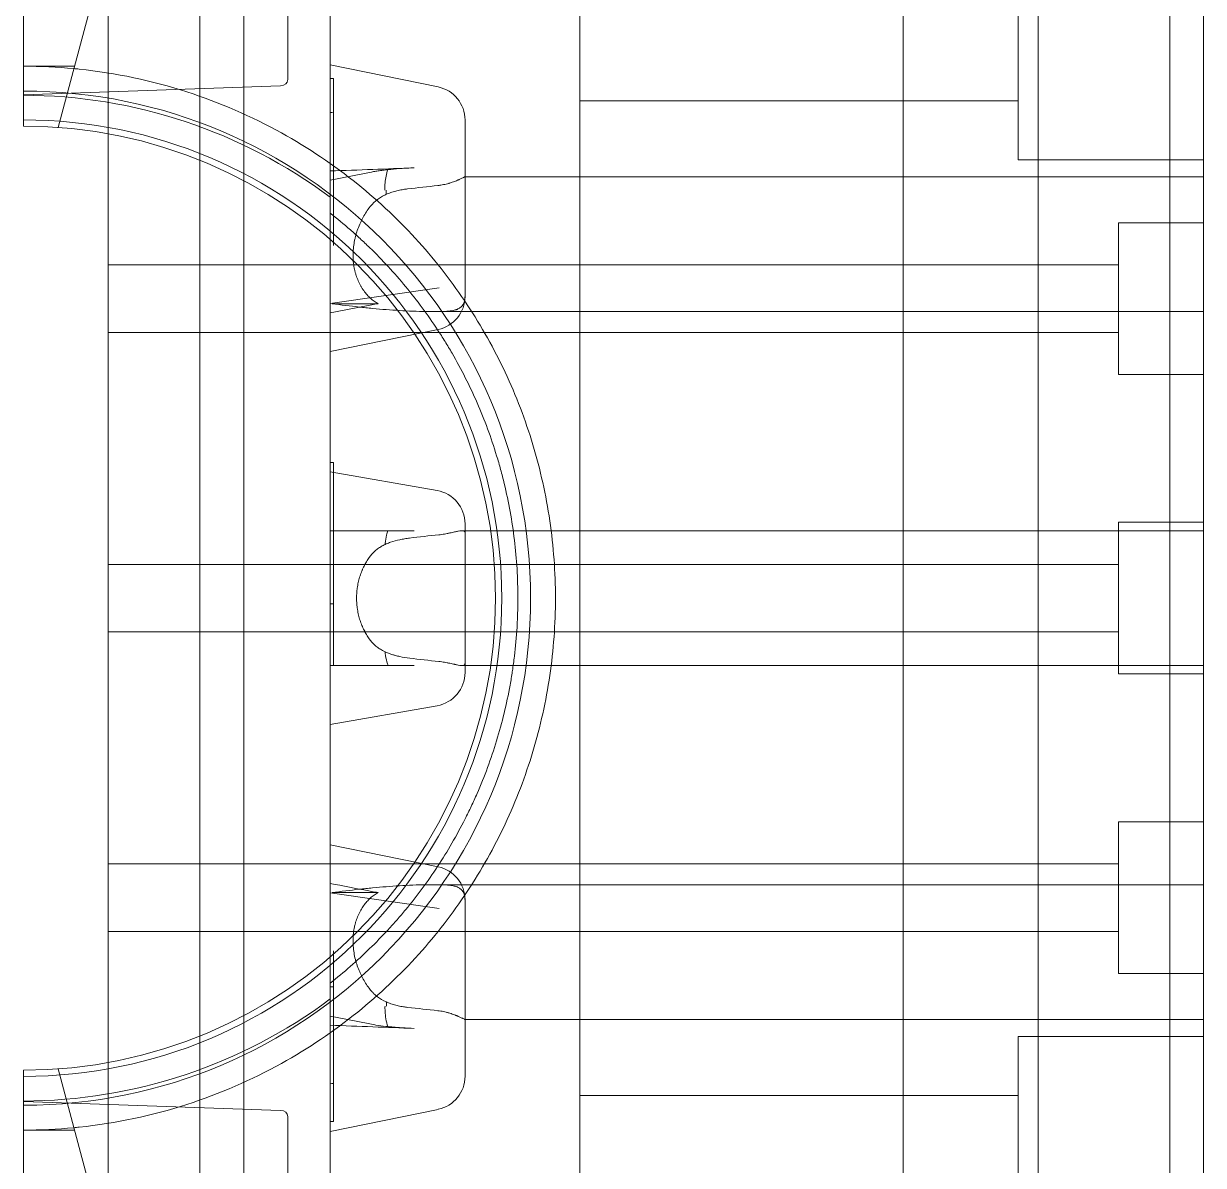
# Model space of a CAD drawing. Header units: millimetres. Extents: x 5204 to 8741, y -837 to 6136.
# Drawn here: x 6608.2 to 6678.2, y 1974.4 to 2042.1 of the extents above; entities that cross this region are included whole.
import ezdxf
from ezdxf.lldxf.tags import DXFTag

# ---------------------------------------------------------------- set-up
doc = ezdxf.new("R2010")
doc.units = ezdxf.units.MM
doc.layers.add('20', color=7, linetype='Continuous', true_color=0xffffff)
tags = doc.linetypes.add('DASHED', pattern=[25.72, 12.86, -12.86]).pattern_tags.tags
tags[6:7] = [DXFTag(74, 4), DXFTag(75, 0), DXFTag(340, '0'), DXFTag(46, 0.0), DXFTag(50, 0.0), DXFTag(44, 0.0), DXFTag(45, 0.0)]
tags[4:5] = [DXFTag(74, 4), DXFTag(75, 0), DXFTag(340, '0'), DXFTag(46, 0.0), DXFTag(50, 0.0), DXFTag(44, 0.0), DXFTag(45, 0.0)]

msp = doc.modelspace()

# ---------------------------------------------------------------- linework, layer by layer
at = {"layer": '20', "color": 0, "linetype": 'DASHED', "lineweight": 13}
for p, q in [((6623.922, 2038.785), (6623.922, 2133.028)), ((6618.696, 2034.003), (6618.696, 2075.987)), ((6621.309, 1943.294), (6621.309, 2072.762)), ((6641.244, 1943.294), (6641.244, 2072.762)), ((6613.269, 2064.45), (6613.269, 2035.572)), ((6660.434, 2063.028), (6660.434, 1951.028)), ((6668.434, 1951.028), (6668.434, 2063.028)), ((6667.244, 2052.028), (6667.244, 2034.028)), ((6626.434, 2031.806), (6626.434, 2044.448)), ((6612.369, 2043.697), (6610.294, 2035.953)), ((6611.267, 2039.584), (6608.244, 2039.584)), ((6632.834, 2038.353), (6626.434, 2039.661)), ((6623.485, 2038.418), (6608.244, 2037.881)), ((6626.634, 2038.859), (6626.434, 2038.859)), ((6626.634, 2036.825), (6626.634, 2038.859)), ((6641.244, 2037.528), (6667.244, 2037.528)), ((6626.634, 2036.825), (6626.634, 2036.363)), ((6626.634, 2036.363), (6626.634, 2029.419)), ((6634.434, 2036.394), (6634.434, 2036.363)), ((6634.434, 2034.647), (6634.434, 2036.363)), ((6634.434, 2034.767), (6634.434, 2029.958)), ((6634.434, 2033.028), (6634.434, 2034.647)), ((6667.244, 2034.028), (6678.244, 2034.028)), ((6678.244, 2033.028), (6634.434, 2033.028)), ((6634.434, 2025.942), (6634.434, 2033.028)), ((6629.763, 2032.227), (6629.763, 2031.981)), ((6678.244, 2030.296), (6673.214, 2030.296)), ((6673.214, 2021.296), (6673.214, 2030.296)), ((6626.634, 2029.419), (6626.634, 2028.947)), ((6626.434, 2027.79), (6626.434, 2028.089)), ((6673.214, 2027.796), (6613.269, 2027.796)), ((6634.434, 2027.667), (6634.434, 2025.958)), ((6632.892, 2026.435), (6626.434, 2025.511)), ((6634.434, 2025.942), (6634.434, 2025.928)), ((6626.547, 2025.493), (6629.289, 2025.493)), ((6632.549, 2025.028), (6678.244, 2025.028)), ((6613.269, 2023.796), (6673.214, 2023.796)), ((6626.434, 2022.661), (6632.834, 2023.968)), ((6673.214, 2021.296), (6678.244, 2021.296)), ((6626.434, 2016.066), (6626.634, 2016.066)), ((6626.634, 2012.028), (6626.634, 2016.066)), ((6632.783, 2014.409), (6626.434, 2015.528)), ((6632.782, 2014.409), (6626.434, 2015.528)), ((6678.244, 2012.528), (6673.214, 2012.528)), ((6673.214, 2003.528), (6673.214, 2012.528)), ((6626.634, 2012.028), (6626.634, 2011.554)), ((6629.043, 2012.028), (6631.411, 2012.028)), ((6678.244, 2012.028), (6634.234, 2012.028)), ((6634.434, 2011.909), (6634.434, 2012.439)), ((6634.434, 2004.147), (6634.434, 2011.909)), ((6626.634, 2011.554), (6626.634, 2004.503)), ((6634.434, 2010.47), (6634.434, 2005.586)), ((6673.214, 2010.028), (6613.269, 2010.028)), ((6626.634, 2007.7), (6626.434, 2007.7)), ((6613.269, 2006.028), (6673.214, 2006.028)), ((6626.634, 2004.503), (6626.634, 2004.028)), ((6634.434, 2003.617), (6634.434, 2004.147)), ((6631.414, 2004.028), (6629.049, 2004.028)), ((6634.255, 2004.028), (6678.244, 2004.028)), ((6673.214, 2003.528), (6678.244, 2003.528)), ((6626.434, 2000.528), (6632.783, 2001.647)), ((6626.434, 2000.528), (6632.782, 2001.647)), ((6678.244, 1994.76), (6673.214, 1994.76)), ((6673.214, 1985.76), (6673.214, 1994.76)), ((6632.834, 1992.088), (6626.434, 1993.395)), ((6673.214, 1992.26), (6613.269, 1992.26)), ((6632.89, 1991.028), (6632.549, 1991.028)), ((6678.244, 1991.028), (6632.89, 1991.028)), ((6626.434, 1990.545), (6632.892, 1989.621)), ((6629.282, 1990.563), (6626.547, 1990.563)), ((6634.434, 1990.128), (6634.434, 1990.114)), ((6634.434, 1983.028), (6634.434, 1990.114)), ((6634.434, 1990.098), (6634.434, 1988.389)), ((6613.269, 1988.26), (6673.214, 1988.26)), ((6626.634, 1987.109), (6626.634, 1986.637)), ((6626.634, 1986.637), (6626.634, 1979.693)), ((6634.434, 1986.098), (6634.434, 1981.289)), ((6673.214, 1985.76), (6678.244, 1985.76)), ((6626.634, 1984.974), (6626.434, 1984.974)), ((6626.434, 1971.608), (6626.434, 1984.25)), ((6629.767, 1984.075), (6629.767, 1983.827)), ((6634.434, 1983.028), (6678.244, 1983.028)), ((6634.434, 1981.409), (6634.434, 1983.028)), ((6618.696, 1940.069), (6618.696, 1982.053)), ((6678.244, 1982.028), (6667.244, 1982.028)), ((6667.244, 1982.028), (6667.244, 1964.028)), ((6634.434, 1979.693), (6634.434, 1981.409)), ((6613.269, 1980.484), (6613.269, 1951.606)), ((6612.369, 1972.359), (6610.294, 1980.103)), ((6626.634, 1979.693), (6626.634, 1979.231)), ((6634.434, 1979.693), (6634.434, 1979.662)), ((6626.634, 1976.974), (6626.634, 1979.231)), ((6667.244, 1978.528), (6641.244, 1978.528)), ((6608.244, 1978.175), (6623.485, 1977.638)), ((6626.434, 1976.395), (6632.834, 1977.703)), ((6623.922, 1853.028), (6623.922, 1977.271)), ((6626.634, 1976.974), (6626.434, 1976.974)), ((6611.267, 1976.473), (6608.244, 1976.473))]:
    msp.add_line(p, q, dxfattribs=at)
at = {"layer": '20', "color": 0, "linetype": 'Continuous', "lineweight": 18}
for p, q in [((6676.244, 1888.028), (6676.244, 2098.028)), ((6678.244, 2098.028), (6678.244, 1888.028)), ((6608.244, 2036.398), (6608.244, 2084.123)), ((6608.244, 2036.398), (6608.244, 2036.028)), ((6613.269, 2035.572), (6613.269, 1980.484)), ((6618.696, 1982.053), (6618.696, 2034.003)), ((6626.434, 2027.79), (6626.434, 1988.266)), ((6608.244, 1980.028), (6608.244, 1979.658)), ((6608.244, 1979.658), (6608.244, 1928.581))]:
    msp.add_line(p, q, dxfattribs=at)
at = {"layer": '20', "color": 0, "linetype": 'DASHED', "lineweight": 13}
for centre, radius, start, end in [((6608.244, 2008.028), 30.08, 270, 90), ((6632.434, 2036.394), 2, 0, 78.07666), ((6632.434, 2025.928), 2, 281.71367, 0), ((6632.434, 2012.439), 2, 0, 80), ((6632.434, 2003.617), 2, 280, 0), ((6632.434, 1990.128), 2, 0, 78.0371), ((6632.434, 1979.662), 2, 281.77567, 0)]:
    msp.add_arc(centre, radius, start, end, dxfattribs=at)
at = {"layer": '20', "color": 0, "linetype": 'Continuous', "lineweight": 18}
for radius in [28.37, 28]:
    msp.add_arc((6608.244, 2008.028), radius, 270, 90, dxfattribs=at)
at = {"layer": '20', "color": 0, "linetype": 'DASHED', "lineweight": 13}
for centre, major_axis, ratio, start_param, end_param in [((6623.422, 2038.819), (-0.495, 0.09), 0.79032, 1.841275, 3.284841), ((6608.199, 2007.363), (-2.042, -30.43), 0.999761, 2.567555, 3.207158), ((6623.248, 2036.229), (-23.036, 0.685), 0.030579, 4.565782, 4.574554), ((6623.249, 2033.971), (-23.035, -0.685), 0.030578, 1.708625, 1.931981), ((6608.199, 2008.693), (-2.042, 30.43), 0.999761, 3.076027, 3.715611), ((6623.249, 1982.085), (-23.035, 0.685), 0.030578, 4.350802, 4.57456), ((6623.25, 1979.827), (-23.028, -0.685), 0.03057, 1.708584, 1.717359), ((6623.422, 1977.237), (-0.495, -0.09), 0.79032, 2.998344, 4.441911)]:
    msp.add_ellipse(centre, major_axis=major_axis, ratio=ratio, start_param=start_param, end_param=end_param, dxfattribs=at)
for points in [[(6608.244, 2039.584), (6609.24, 2039.584), (6610.237, 2039.536), (6611.229, 2039.442)], [(6628.882, 2033.304), (6628.066, 2033.146), (6627.25, 2032.989), (6626.434, 2032.831)], [(6630.786, 2032.27), (6630.867, 2032.283), (6630.947, 2032.294), (6631.029, 2032.303)], [(6632.82, 2032.503), (6632.224, 2032.438), (6631.627, 2032.371), (6631.029, 2032.303)], [(6626.434, 2031.806), (6626.434, 2031.735), (6626.434, 2031.664), (6626.434, 2031.593)], [(6628.897, 2025.427), (6628.076, 2025.269), (6627.255, 2025.111), (6626.434, 2024.953)], [(6628.897, 2025.427), (6629.021, 2025.45), (6629.151, 2025.472), (6629.289, 2025.493)], [(6628.885, 2012.028), (6628.068, 2012.028), (6627.251, 2012.028), (6626.434, 2012.028)], [(6632.873, 2011.783), (6632.299, 2011.725), (6631.724, 2011.66), (6631.147, 2011.589)], [(6628.746, 2010.437), (6628.848, 2010.583), (6628.965, 2010.714), (6629.099, 2010.831)], [(6629.101, 2005.224), (6628.968, 2005.341), (6628.851, 2005.471), (6628.748, 2005.618)], [(6631.15, 2004.467), (6631.726, 2004.396), (6632.3, 2004.33), (6632.873, 2004.273)], [(6628.889, 2004.028), (6628.07, 2004.028), (6627.252, 2004.028), (6626.434, 2004.028)], [(6629.282, 1990.563), (6629.141, 1990.584), (6629.008, 1990.606), (6628.883, 1990.631)], [(6628.892, 1982.751), (6628.073, 1982.909), (6627.253, 1983.067), (6626.434, 1983.225)], [(6631.033, 1983.752), (6630.95, 1983.762), (6630.868, 1983.773), (6630.787, 1983.786)], [(6631.033, 1983.752), (6631.63, 1983.685), (6632.225, 1983.618), (6632.82, 1983.553)], [(6608.244, 1976.473), (6609.24, 1976.473), (6610.237, 1976.52), (6611.229, 1976.614)]]:
    msp.add_open_spline(points, degree=3, dxfattribs=at)
for points, knots in [([(6611.229, 2039.442), (6611.334, 2039.432), (6613.61, 2039.205), (6617.865, 2038.305), (6623.435, 2035.889), (6628.036, 2032.79), (6631.718, 2029.305), (6634.639, 2025.524), (6636.919, 2021.471), (6638.569, 2017.152), (6639.574, 2012.638), (6639.799, 2009.562), (6639.801, 2008.028)], [0, 0, 0, 0, 0.006782, 0.147219, 0.27846, 0.395813, 0.503151, 0.604042, 0.70275, 0.801954, 0.901098, 1, 1, 1, 1]), ([(6631.408, 2033.554), (6631.167, 2033.544), (6630.932, 2033.532), (6630.474, 2033.502), (6630.251, 2033.484), (6629.981, 2033.457), (6629.927, 2033.452), (6629.822, 2033.441), (6629.666, 2033.423), (6629.517, 2033.405), (6629.325, 2033.378), (6629.231, 2033.364), (6629.052, 2033.335), (6628.965, 2033.32), (6628.882, 2033.304)], [0, 0, 0, 0, 0.25, 0.25, 0.5, 0.5, 0.5625, 0.5625, 0.625, 0.75, 0.75, 0.875, 0.875, 1, 1, 1, 1]), ([(6629.683, 2032.221), (6629.678, 2032.332), (6629.679, 2032.444), (6629.691, 2032.692), (6629.706, 2032.827), (6629.75, 2033.092), (6629.779, 2033.222), (6629.824, 2033.382), (6629.833, 2033.412), (6629.843, 2033.443)], [0, 0, 0, 0, 0.276586, 0.276586, 0.599557, 0.599557, 0.922528, 0.922528, 1, 1, 1, 1]), ([(6634.434, 2033.028), (6634.434, 2033.028), (6634.424, 2033.023), (6634.394, 2033.007), (6634.382, 2033.001), (6634.36, 2032.99), (6634.352, 2032.986), (6634.335, 2032.977), (6634.325, 2032.973), (6634.277, 2032.949), (6634.229, 2032.925), (6634.145, 2032.886), (6634.115, 2032.873), (6634.067, 2032.851), (6634.05, 2032.844), (6634.016, 2032.829), (6633.999, 2032.821), (6633.909, 2032.784), (6633.83, 2032.752), (6633.701, 2032.706), (6633.657, 2032.691), (6633.587, 2032.668), (6633.563, 2032.66), (6633.515, 2032.646), (6633.491, 2032.638), (6633.368, 2032.603), (6633.265, 2032.578), (6633.104, 2032.545), (6633.048, 2032.535), (6632.964, 2032.521), (6632.935, 2032.517), (6632.878, 2032.51), (6632.849, 2032.506), (6632.82, 2032.503)], [0, 0, 0, 0, 0.125, 0.125, 0.1875, 0.1875, 0.21875, 0.21875, 0.25, 0.25, 0.375, 0.375, 0.4375, 0.4375, 0.46875, 0.46875, 0.5, 0.5, 0.625, 0.625, 0.6875, 0.6875, 0.71875, 0.71875, 0.75, 0.75, 0.875, 0.875, 0.9375, 0.9375, 0.96875, 0.96875, 1, 1, 1, 1]), ([(6628.736, 2031.165), (6628.851, 2031.323), (6628.98, 2031.463), (6629.163, 2031.617), (6629.201, 2031.647), (6629.278, 2031.705), (6629.318, 2031.733), (6629.44, 2031.814), (6629.525, 2031.863), (6629.699, 2031.953), (6629.789, 2031.994), (6629.975, 2032.068), (6630.071, 2032.101), (6630.219, 2032.146), (6630.27, 2032.161), (6630.371, 2032.187), (6630.422, 2032.199), (6630.576, 2032.234), (6630.68, 2032.254), (6630.786, 2032.27)], [0, 0, 0, 0, 0.25, 0.25, 0.3125, 0.3125, 0.375, 0.375, 0.5, 0.5, 0.625, 0.625, 0.75, 0.75, 0.8125, 0.8125, 0.875, 0.875, 1, 1, 1, 1]), ([(6626.434, 2031.593), (6626.434, 2031.552), (6626.434, 2031.4), (6626.434, 2031.157), (6626.434, 2030.955), (6626.434, 2030.864)], [0, 0, 0, 0, 0.166807, 0.626178, 1, 1, 1, 1]), ([(6626.434, 2030.864), (6626.84, 2030.546), (6627.239, 2030.217), (6627.825, 2029.706), (6628.115, 2029.446), (6628.401, 2029.179), (6628.591, 2029), (6628.685, 2028.909), (6629.154, 2028.454), (6629.884, 2027.705), (6630.576, 2026.914), (6631.249, 2026.102), (6631.575, 2025.685), (6632.208, 2024.829), (6632.514, 2024.39), (6632.959, 2023.714), (6633.177, 2023.371), (6633.389, 2023.022), (6633.529, 2022.788), (6633.599, 2022.67), (6633.942, 2022.078), (6634.464, 2021.115), (6634.933, 2020.119), (6635.374, 2019.107), (6635.581, 2018.592), (6635.968, 2017.546), (6636.147, 2017.015), (6636.394, 2016.204), (6636.473, 2015.931), (6636.586, 2015.519), (6636.622, 2015.381), (6636.693, 2015.105), (6636.728, 2014.967), (6636.895, 2014.274), (6637.129, 2013.161), (6637.382, 2011.473), (6637.484, 2010.335), (6637.553, 2009.192), (6637.57, 2008.618), (6637.571, 2007.896), (6637.57, 2007.751), (6637.565, 2007.462), (6637.562, 2007.316), (6637.549, 2006.882), (6637.536, 2006.593), (6637.485, 2005.727), (6637.433, 2005.152), (6637.33, 2004.293), (6637.291, 2004.007), (6637.238, 2003.65), (6637.227, 2003.579), (6637.204, 2003.437), (6637.17, 2003.224), (6637.133, 2003.011), (6637.006, 2002.307), (6636.888, 2001.75), (6636.621, 2000.65), (6636.472, 2000.107), (6636.145, 1999.034), (6635.787, 1997.975), (6635.371, 1996.941), (6635.092, 1996.304), (6635.036, 1996.177), (6634.921, 1995.923), (6634.862, 1995.797), (6634.685, 1995.42), (6634.563, 1995.172), (6634.19, 1994.436), (6633.93, 1993.957), (6633.386, 1993.02), (6633.103, 1992.562), (6632.515, 1991.667), (6631.905, 1990.793), (6631.252, 1989.959), (6630.747, 1989.348), (6630.491, 1989.047), (6630.228, 1988.751), (6630.052, 1988.554), (6629.963, 1988.457), (6629.515, 1987.973), (6629.149, 1987.598), (6628.401, 1986.871), (6627.637, 1986.167), (6626.84, 1985.51), (6626.434, 1985.192)], [0, 0, 0, 0, 0.03125, 0.03125, 0.046875, 0.054688, 0.054688, 0.0625, 0.0625, 0.09375, 0.125, 0.125, 0.15625, 0.15625, 0.1875, 0.1875, 0.203125, 0.210938, 0.210938, 0.21875, 0.21875, 0.25, 0.28125, 0.28125, 0.3125, 0.3125, 0.34375, 0.34375, 0.359375, 0.359375, 0.367188, 0.367188, 0.375, 0.375, 0.40625, 0.4375, 0.46875, 0.46875, 0.5, 0.5, 0.507813, 0.507813, 0.515625, 0.515625, 0.53125, 0.53125, 0.5625, 0.5625, 0.578125, 0.578125, 0.582031, 0.582031, 0.585938, 0.59375, 0.59375, 0.625, 0.625, 0.65625, 0.65625, 0.6875, 0.71875, 0.71875, 0.726562, 0.726562, 0.734375, 0.734375, 0.75, 0.75, 0.78125, 0.78125, 0.8125, 0.8125, 0.84375, 0.875, 0.875, 0.890625, 0.898438, 0.898438, 0.90625, 0.90625, 0.9375, 0.9375, 0.96875, 1, 1, 1, 1]), ([(6626.434, 2029.21), (6626.434, 2029.279), (6626.434, 2029.347), (6626.434, 2029.457), (6626.434, 2029.499), (6626.434, 2029.584), (6626.434, 2029.625), (6626.434, 2029.749), (6626.434, 2029.828), (6626.434, 2029.979), (6626.434, 2030.051), (6626.434, 2030.187), (6626.434, 2030.252), (6626.434, 2030.343), (6626.434, 2030.372), (6626.434, 2030.427), (6626.434, 2030.454), (6626.434, 2030.529), (6626.434, 2030.575), (6626.434, 2030.636), (6626.434, 2030.655), (6626.434, 2030.681), (6626.434, 2030.69), (6626.434, 2030.706), (6626.434, 2030.714), (6626.434, 2030.752), (6626.434, 2030.777), (6626.434, 2030.818), (6626.434, 2030.833), (6626.434, 2030.85), (6626.434, 2030.854), (6626.434, 2030.861), (6626.434, 2030.863), (6626.434, 2030.864)], [0, 0, 0, 0, 0.072485, 0.072485, 0.118861, 0.118861, 0.165237, 0.165237, 0.257988, 0.257988, 0.35074, 0.35074, 0.443491, 0.443491, 0.489867, 0.489867, 0.536243, 0.536243, 0.628994, 0.628994, 0.67537, 0.67537, 0.698558, 0.698558, 0.721746, 0.721746, 0.814497, 0.814497, 0.907249, 0.907249, 0.953624, 0.953624, 1, 1, 1, 1]), ([(6628.736, 2031.165), (6628.666, 2031.07), (6628.599, 2030.971), (6628.47, 2030.765), (6628.409, 2030.658), (6628.321, 2030.492), (6628.292, 2030.436), (6628.251, 2030.35), (6628.237, 2030.321), (6628.211, 2030.262), (6628.145, 2030.116), (6628.086, 2029.965), (6628.001, 2029.719), (6627.964, 2029.594), (6627.914, 2029.401), (6627.899, 2029.336), (6627.871, 2029.204), (6627.859, 2029.139), (6627.827, 2028.942), (6627.811, 2028.81), (6627.791, 2028.548), (6627.788, 2028.416), (6627.791, 2028.252), (6627.792, 2028.219), (6627.794, 2028.154), (6627.796, 2028.121), (6627.803, 2028.023), (6627.809, 2027.959), (6627.831, 2027.769), (6627.852, 2027.645), (6627.891, 2027.464), (6627.913, 2027.374), (6627.938, 2027.286), (6627.955, 2027.228), (6627.964, 2027.199), (6628.011, 2027.056), (6628.053, 2026.947), (6628.146, 2026.738), (6628.196, 2026.638), (6628.265, 2026.519), (6628.279, 2026.495), (6628.307, 2026.449), (6628.322, 2026.426), (6628.365, 2026.357), (6628.396, 2026.313), (6628.488, 2026.184), (6628.552, 2026.104), (6628.687, 2025.951), (6628.756, 2025.88), (6628.829, 2025.813)], [0, 0, 0, 0, 0.0625, 0.0625, 0.125, 0.125, 0.15625, 0.15625, 0.171875, 0.171875, 0.1875, 0.25, 0.25, 0.3125, 0.3125, 0.34375, 0.34375, 0.375, 0.375, 0.4375, 0.4375, 0.5, 0.5, 0.515625, 0.515625, 0.53125, 0.53125, 0.5625, 0.5625, 0.625, 0.625, 0.65625, 0.671875, 0.671875, 0.6875, 0.6875, 0.75, 0.75, 0.8125, 0.8125, 0.828125, 0.828125, 0.84375, 0.84375, 0.875, 0.875, 0.9375, 0.9375, 1, 1, 1, 1]), ([(6629.289, 2025.493), (6629.268, 2025.504), (6629.247, 2025.515), (6629.206, 2025.538), (6629.185, 2025.55), (6629.124, 2025.587), (6629.085, 2025.612), (6628.969, 2025.692), (6628.897, 2025.75), (6628.829, 2025.813)], [0, 0, 0, 0, 0.125, 0.125, 0.25, 0.25, 0.5, 0.5, 1, 1, 1, 1]), ([(6632.914, 2025.03), (6632.978, 2025.031), (6633.04, 2025.032), (6633.16, 2025.035), (6633.217, 2025.037), (6633.33, 2025.042), (6633.384, 2025.046), (6633.463, 2025.053), (6633.489, 2025.055), (6633.539, 2025.061), (6633.564, 2025.064), (6633.684, 2025.08), (6633.771, 2025.097), (6633.871, 2025.127), (6633.89, 2025.133), (6633.928, 2025.146), (6633.947, 2025.153), (6634, 2025.175), (6634.033, 2025.191), (6634.127, 2025.243), (6634.182, 2025.285), (6634.24, 2025.346), (6634.251, 2025.358), (6634.273, 2025.384), (6634.303, 2025.424), (6634.329, 2025.468), (6634.374, 2025.559), (6634.397, 2025.627), (6634.416, 2025.72), (6634.419, 2025.739), (6634.425, 2025.778), (6634.432, 2025.837), (6634.434, 2025.899), (6634.434, 2025.942)], [0, 0, 0, 0, 0.0625, 0.0625, 0.125, 0.125, 0.1875, 0.1875, 0.21875, 0.21875, 0.25, 0.25, 0.375, 0.375, 0.40625, 0.40625, 0.4375, 0.4375, 0.5, 0.5, 0.625, 0.625, 0.65625, 0.65625, 0.6875, 0.75, 0.75, 0.875, 0.875, 0.90625, 0.90625, 0.9375, 1, 1, 1, 1]), ([(6626.547, 2025.493), (6627.086, 2025.424), (6627.622, 2025.358), (6628.422, 2025.269), (6628.688, 2025.241), (6629.219, 2025.189), (6629.484, 2025.165), (6630.013, 2025.123), (6630.277, 2025.105), (6630.804, 2025.073), (6631.068, 2025.06), (6631.859, 2025.031), (6632.386, 2025.024), (6632.914, 2025.03)], [0, 0, 0, 0, 0.25, 0.25, 0.375, 0.375, 0.5, 0.5, 0.625, 0.625, 0.75, 0.75, 1, 1, 1, 1]), ([(6631.411, 2012.028), (6631.17, 2012.028), (6630.935, 2012.028), (6630.476, 2012.028), (6630.253, 2012.028), (6629.984, 2012.028), (6629.93, 2012.028), (6629.824, 2012.028), (6629.668, 2012.028), (6629.519, 2012.028), (6629.231, 2012.028), (6629.051, 2012.028), (6628.885, 2012.028)], [0, 0, 0, 0, 0.25, 0.25, 0.5, 0.5, 0.5625, 0.5625, 0.625, 0.75, 0.75, 1, 1, 1, 1]), ([(6629.693, 2011.211), (6629.694, 2011.232), (6629.696, 2011.253), (6629.715, 2011.444), (6629.744, 2011.61), (6629.807, 2011.858), (6629.833, 2011.944), (6629.861, 2012.028)], [0, 0, 0, 0, 0.07306, 0.07306, 0.672063, 0.672063, 1, 1, 1, 1]), ([(6634.434, 2011.909), (6634.434, 2011.94), (6634.426, 2011.965), (6634.392, 2012.002), (6634.366, 2012.015), (6634.323, 2012.023), (6634.314, 2012.025), (6634.295, 2012.027), (6634.265, 2012.029), (6634.23, 2012.028), (6634.154, 2012.022), (6634.096, 2012.013), (6634.012, 2011.997), (6633.995, 2011.994), (6633.96, 2011.987), (6633.905, 2011.975), (6633.847, 2011.962), (6633.724, 2011.934), (6633.635, 2011.913), (6633.513, 2011.887), (6633.488, 2011.882), (6633.437, 2011.871), (6633.411, 2011.866), (6633.332, 2011.851), (6633.279, 2011.841), (6633.168, 2011.822), (6633.111, 2011.813), (6632.995, 2011.797), (6632.935, 2011.789), (6632.873, 2011.783)], [0, 0, 0, 0, 0.125, 0.125, 0.25, 0.25, 0.28125, 0.28125, 0.3125, 0.375, 0.375, 0.5, 0.5, 0.53125, 0.53125, 0.5625, 0.625, 0.625, 0.75, 0.75, 0.78125, 0.78125, 0.8125, 0.8125, 0.875, 0.875, 0.9375, 0.9375, 1, 1, 1, 1]), ([(6629.099, 2010.831), (6629.164, 2010.888), (6629.232, 2010.94), (6629.374, 2011.039), (6629.448, 2011.084), (6629.602, 2011.169), (6629.682, 2011.208), (6629.806, 2011.262), (6629.848, 2011.279), (6629.933, 2011.312), (6629.976, 2011.328), (6630.195, 2011.404), (6630.377, 2011.453), (6630.659, 2011.513), (6630.754, 2011.531), (6630.9, 2011.555), (6630.949, 2011.562), (6631.047, 2011.576), (6631.097, 2011.583), (6631.147, 2011.589)], [0, 0, 0, 0, 0.125, 0.125, 0.25, 0.25, 0.375, 0.375, 0.4375, 0.4375, 0.5, 0.5, 0.75, 0.75, 0.875, 0.875, 0.9375, 0.9375, 1, 1, 1, 1]), ([(6628.746, 2010.437), (6628.691, 2010.358), (6628.638, 2010.276), (6628.537, 2010.106), (6628.489, 2010.017), (6628.42, 2009.88), (6628.387, 2009.81), (6628.355, 2009.739), (6628.334, 2009.69), (6628.324, 2009.666), (6628.274, 2009.544), (6628.237, 2009.444), (6628.172, 2009.24), (6628.142, 2009.136), (6628.091, 2008.924), (6628.07, 2008.816), (6628.043, 2008.65), (6628.035, 2008.594), (6628.025, 2008.51), (6628.022, 2008.482), (6628.016, 2008.425), (6628.004, 2008.283), (6627.994, 2008.029), (6628.003, 2007.803), (6628.016, 2007.635), (6628.024, 2007.55), (6628.035, 2007.466), (6628.043, 2007.41), (6628.047, 2007.382), (6628.069, 2007.242), (6628.091, 2007.133), (6628.143, 2006.919), (6628.172, 2006.814), (6628.222, 2006.66), (6628.24, 2006.61), (6628.277, 2006.509), (6628.296, 2006.459), (6628.357, 2006.312), (6628.4, 2006.218), (6628.491, 2006.036), (6628.539, 2005.948), (6628.64, 2005.779), (6628.693, 2005.697), (6628.748, 2005.618)], [0, 0, 0, 0, 0.0625, 0.0625, 0.125, 0.125, 0.15625, 0.171875, 0.171875, 0.1875, 0.1875, 0.25, 0.25, 0.3125, 0.3125, 0.375, 0.375, 0.40625, 0.40625, 0.421875, 0.421875, 0.4375, 0.5, 0.5625, 0.5625, 0.59375, 0.609375, 0.609375, 0.625, 0.625, 0.6875, 0.6875, 0.75, 0.75, 0.78125, 0.78125, 0.8125, 0.8125, 0.875, 0.875, 0.9375, 0.9375, 1, 1, 1, 1]), ([(6611.229, 1976.614), (6611.334, 1976.624), (6613.61, 1976.851), (6617.865, 1977.751), (6623.435, 1980.167), (6628.036, 1983.266), (6631.718, 1986.751), (6634.639, 1990.532), (6636.919, 1994.585), (6638.569, 1998.904), (6639.574, 2003.418), (6639.799, 2006.494), (6639.801, 2008.028)], [0, 0, 0, 0, 0.006782, 0.147219, 0.27846, 0.395813, 0.503151, 0.604042, 0.70275, 0.801954, 0.901098, 1, 1, 1, 1]), ([(6631.15, 2004.467), (6630.952, 2004.491), (6630.76, 2004.522), (6630.478, 2004.582), (6630.385, 2004.604), (6630.271, 2004.635), (6630.248, 2004.642), (6630.203, 2004.655), (6630.181, 2004.661), (6630.113, 2004.682), (6630.069, 2004.696), (6629.851, 2004.772), (6629.686, 2004.842), (6629.454, 2004.969), (6629.38, 2005.015), (6629.272, 2005.089), (6629.236, 2005.115), (6629.168, 2005.168), (6629.134, 2005.196), (6629.101, 2005.224)], [0, 0, 0, 0, 0.25, 0.25, 0.375, 0.375, 0.40625, 0.40625, 0.4375, 0.4375, 0.5, 0.5, 0.75, 0.75, 0.875, 0.875, 0.9375, 0.9375, 1, 1, 1, 1]), ([(6629.865, 2004.028), (6629.84, 2004.1), (6629.818, 2004.173), (6629.755, 2004.409), (6629.724, 2004.576), (6629.701, 2004.777), (6629.698, 2004.811), (6629.695, 2004.844)], [0, 0, 0, 0, 0.281068, 0.281068, 0.881474, 0.881474, 1, 1, 1, 1]), ([(6632.873, 2004.273), (6632.935, 2004.267), (6632.994, 2004.259), (6633.111, 2004.243), (6633.168, 2004.234), (6633.278, 2004.216), (6633.332, 2004.206), (6633.41, 2004.19), (6633.436, 2004.185), (6633.487, 2004.174), (6633.512, 2004.169), (6633.634, 2004.143), (6633.723, 2004.122), (6633.826, 2004.099), (6633.846, 2004.094), (6633.886, 2004.085), (6633.905, 2004.081), (6633.961, 2004.069), (6633.996, 2004.062), (6634.096, 2004.043), (6634.154, 2004.034), (6634.217, 2004.029), (6634.229, 2004.029), (6634.253, 2004.028), (6634.264, 2004.028), (6634.296, 2004.029), (6634.315, 2004.031), (6634.366, 2004.041), (6634.391, 2004.054), (6634.413, 2004.077), (6634.416, 2004.082), (6634.423, 2004.093), (6634.426, 2004.099), (6634.432, 2004.117), (6634.434, 2004.131), (6634.434, 2004.147)], [0, 0, 0, 0, 0.0625, 0.0625, 0.125, 0.125, 0.1875, 0.1875, 0.21875, 0.21875, 0.25, 0.25, 0.375, 0.375, 0.40625, 0.40625, 0.4375, 0.4375, 0.5, 0.5, 0.625, 0.625, 0.65625, 0.65625, 0.6875, 0.6875, 0.75, 0.75, 0.875, 0.875, 0.90625, 0.90625, 0.9375, 0.9375, 1, 1, 1, 1]), ([(6628.889, 2004.028), (6629.055, 2004.028), (6629.234, 2004.028), (6629.618, 2004.028), (6629.822, 2004.028), (6630.066, 2004.028), (6630.093, 2004.028), (6630.147, 2004.028), (6630.23, 2004.028), (6630.424, 2004.028), (6630.593, 2004.028), (6630.938, 2004.028), (6631.173, 2004.028), (6631.414, 2004.028)], [0, 0, 0, 0, 0.25, 0.25, 0.5, 0.5, 0.53125, 0.53125, 0.5625, 0.625, 0.75, 0.75, 1, 1, 1, 1]), ([(6628.883, 1990.631), (6628.83, 1990.641), (6628.777, 1990.651), (6627.961, 1990.809), (6627.198, 1990.956), (6626.434, 1991.103)], [0, 0, 0, 0, 0.064983, 0.064983, 1, 1, 1, 1]), ([(6632.914, 1991.026), (6632.386, 1991.032), (6631.859, 1991.025), (6631.068, 1990.996), (6630.804, 1990.983), (6630.277, 1990.951), (6630.013, 1990.933), (6629.484, 1990.891), (6629.219, 1990.867), (6628.688, 1990.815), (6628.422, 1990.787), (6627.622, 1990.698), (6627.086, 1990.632), (6626.547, 1990.563)], [0, 0, 0, 0, 0.25, 0.25, 0.375, 0.375, 0.5, 0.5, 0.625, 0.625, 0.75, 0.75, 1, 1, 1, 1]), ([(6634.434, 1990.114), (6634.434, 1990.2), (6634.427, 1990.28), (6634.397, 1990.427), (6634.375, 1990.494), (6634.33, 1990.587), (6634.313, 1990.616), (6634.284, 1990.658), (6634.273, 1990.671), (6634.252, 1990.697), (6634.241, 1990.71), (6634.183, 1990.77), (6634.129, 1990.812), (6634.035, 1990.864), (6634.002, 1990.881), (6633.948, 1990.902), (6633.93, 1990.909), (6633.892, 1990.923), (6633.872, 1990.929), (6633.773, 1990.958), (6633.686, 1990.976), (6633.543, 1990.995), (6633.493, 1991.001), (6633.415, 1991.007), (6633.375, 1991.01), (6633.334, 1991.013), (6633.306, 1991.015), (6633.291, 1991.015), (6633.22, 1991.019), (6633.161, 1991.021), (6633.04, 1991.024), (6632.978, 1991.025), (6632.914, 1991.026)], [0, 0, 0, 0, 0.125, 0.125, 0.25, 0.25, 0.3125, 0.3125, 0.34375, 0.34375, 0.375, 0.375, 0.5, 0.5, 0.5625, 0.5625, 0.59375, 0.59375, 0.625, 0.625, 0.75, 0.75, 0.8125, 0.8125, 0.84375, 0.859375, 0.859375, 0.875, 0.875, 0.9375, 0.9375, 1, 1, 1, 1]), ([(6628.816, 1990.237), (6628.744, 1990.17), (6628.675, 1990.099), (6628.542, 1989.947), (6628.479, 1989.867), (6628.357, 1989.696), (6628.299, 1989.605), (6628.231, 1989.485), (6628.218, 1989.461), (6628.191, 1989.412), (6628.153, 1989.337), (6628.117, 1989.261), (6628.048, 1989.104), (6628.006, 1988.996), (6627.952, 1988.826), (6627.926, 1988.74), (6627.903, 1988.651), (6627.889, 1988.591), (6627.882, 1988.56), (6627.849, 1988.408), (6627.808, 1988.16), (6627.791, 1987.904), (6627.787, 1987.709), (6627.788, 1987.643), (6627.791, 1987.544), (6627.792, 1987.511), (6627.795, 1987.444), (6627.797, 1987.411), (6627.81, 1987.245), (6627.826, 1987.113), (6627.869, 1986.851), (6627.897, 1986.721), (6627.938, 1986.56), (6627.947, 1986.528), (6627.965, 1986.464), (6627.974, 1986.432), (6628.002, 1986.337), (6628.023, 1986.274), (6628.087, 1986.089), (6628.134, 1985.969), (6628.211, 1985.793), (6628.251, 1985.706), (6628.293, 1985.621), (6628.322, 1985.564), (6628.336, 1985.536), (6628.41, 1985.397), (6628.472, 1985.29), (6628.602, 1985.084), (6628.669, 1984.984), (6628.739, 1984.889)], [0, 0, 0, 0, 0.0625, 0.0625, 0.125, 0.125, 0.1875, 0.1875, 0.203125, 0.203125, 0.21875, 0.25, 0.25, 0.3125, 0.3125, 0.34375, 0.359375, 0.359375, 0.375, 0.375, 0.4375, 0.5, 0.5, 0.53125, 0.53125, 0.546875, 0.546875, 0.5625, 0.5625, 0.625, 0.625, 0.6875, 0.6875, 0.703125, 0.703125, 0.71875, 0.71875, 0.75, 0.75, 0.8125, 0.8125, 0.84375, 0.859375, 0.859375, 0.875, 0.875, 0.9375, 0.9375, 1, 1, 1, 1]), ([(6628.816, 1990.237), (6628.885, 1990.302), (6628.958, 1990.361), (6629.114, 1990.469), (6629.196, 1990.518), (6629.282, 1990.563)], [0, 0, 0, 0, 0.5, 0.5, 1, 1, 1, 1]), ([(6626.434, 1985.192), (6626.434, 1985.194), (6626.434, 1985.201), (6626.434, 1985.222), (6626.434, 1985.238), (6626.434, 1985.268), (6626.434, 1985.285), (6626.434, 1985.305), (6626.434, 1985.318), (6626.434, 1985.326), (6626.434, 1985.364), (6626.434, 1985.399), (6626.434, 1985.479), (6626.434, 1985.524), (6626.434, 1985.599), (6626.434, 1985.639), (6626.434, 1985.681), (6626.434, 1985.71), (6626.434, 1985.725), (6626.434, 1985.801), (6626.434, 1985.865), (6626.434, 1986.001), (6626.434, 1986.074), (6626.434, 1986.187), (6626.434, 1986.226), (6626.434, 1986.286), (6626.434, 1986.306), (6626.434, 1986.346), (6626.434, 1986.367), (6626.434, 1986.469), (6626.434, 1986.553), (6626.434, 1986.716), (6626.434, 1986.794), (6626.434, 1986.873)], [0, 0, 0, 0, 0.091804, 0.091804, 0.183608, 0.183608, 0.22951, 0.252461, 0.252461, 0.275413, 0.275413, 0.367217, 0.367217, 0.459021, 0.459021, 0.504923, 0.527874, 0.527874, 0.550825, 0.550825, 0.642629, 0.642629, 0.734433, 0.734433, 0.780335, 0.780335, 0.803286, 0.803286, 0.826238, 0.826238, 0.918042, 0.918042, 1, 1, 1, 1]), ([(6626.434, 1985.192), (6626.434, 1985.101), (6626.434, 1984.899), (6626.434, 1984.656), (6626.434, 1984.504), (6626.434, 1984.463)], [0, 0, 0, 0, 0.373822, 0.833193, 1, 1, 1, 1]), ([(6630.787, 1983.786), (6630.681, 1983.802), (6630.577, 1983.822), (6630.373, 1983.868), (6630.273, 1983.894), (6630.078, 1983.953), (6629.982, 1983.986), (6629.865, 1984.033), (6629.842, 1984.042), (6629.796, 1984.062), (6629.773, 1984.072), (6629.704, 1984.103), (6629.66, 1984.125), (6629.441, 1984.237), (6629.28, 1984.342), (6629.097, 1984.496), (6629.044, 1984.544), (6628.992, 1984.595), (6628.958, 1984.629), (6628.941, 1984.646), (6628.858, 1984.735), (6628.797, 1984.81), (6628.739, 1984.889)], [0, 0, 0, 0, 0.125, 0.125, 0.25, 0.25, 0.375, 0.375, 0.40625, 0.40625, 0.4375, 0.4375, 0.5, 0.5, 0.75, 0.75, 0.8125, 0.84375, 0.84375, 0.875, 0.875, 1, 1, 1, 1]), ([(6626.434, 1984.463), (6626.434, 1984.428), (6626.434, 1984.356), (6626.434, 1984.285), (6626.434, 1984.25)], [0, 0, 0, 0, 0.498979, 1, 1, 1, 1]), ([(6629.852, 1982.612), (6629.807, 1982.759), (6629.769, 1982.913), (6629.714, 1983.22), (6629.696, 1983.375), (6629.685, 1983.631), (6629.684, 1983.733), (6629.688, 1983.833)], [0, 0, 0, 0, 0.374316, 0.374316, 0.752755, 0.752755, 1, 1, 1, 1]), ([(6632.82, 1983.553), (6632.936, 1983.541), (6633.048, 1983.523), (6633.21, 1983.49), (6633.262, 1983.478), (6633.34, 1983.459), (6633.366, 1983.452), (6633.417, 1983.439), (6633.442, 1983.432), (6633.566, 1983.396), (6633.658, 1983.366), (6633.786, 1983.319), (6633.828, 1983.304), (6633.887, 1983.28), (6633.907, 1983.273), (6633.945, 1983.257), (6633.963, 1983.249), (6634.053, 1983.212), (6634.117, 1983.183), (6634.201, 1983.144), (6634.227, 1983.132), (6634.263, 1983.114), (6634.274, 1983.109), (6634.296, 1983.098), (6634.306, 1983.093), (6634.355, 1983.069), (6634.384, 1983.054), (6634.414, 1983.038), (6634.421, 1983.035), (6634.429, 1983.031), (6634.431, 1983.03), (6634.434, 1983.028), (6634.434, 1983.028), (6634.434, 1983.028)], [0, 0, 0, 0, 0.125073, 0.125073, 0.187609, 0.187609, 0.218877, 0.218877, 0.250145, 0.250145, 0.375218, 0.375218, 0.437754, 0.437754, 0.469022, 0.469022, 0.50029, 0.50029, 0.625363, 0.625363, 0.687899, 0.687899, 0.719167, 0.719167, 0.750435, 0.750435, 0.875508, 0.875508, 0.938044, 0.938044, 0.969312, 0.969312, 1, 1, 1, 1]), ([(6628.892, 1982.751), (6629.058, 1982.719), (6629.238, 1982.69), (6629.621, 1982.638), (6629.826, 1982.614), (6630.069, 1982.59), (6630.096, 1982.588), (6630.151, 1982.583), (6630.233, 1982.575), (6630.427, 1982.559), (6630.597, 1982.547), (6630.941, 1982.524), (6631.176, 1982.511), (6631.417, 1982.501)], [0, 0, 0, 0, 0.25, 0.25, 0.5, 0.5, 0.53125, 0.53125, 0.5625, 0.625, 0.75, 0.75, 1, 1, 1, 1])]:
    msp.add_open_spline(points, degree=3, knots=knots, dxfattribs=at)
at = {"layer": '20', "color": 0, "linetype": 'Continuous', "lineweight": 18}
for points, knots in [([(6626.434, 2027.79), (6626.434, 2027.971), (6626.434, 2028.153), (6626.434, 2028.426), (6626.434, 2028.517), (6626.434, 2028.654), (6626.434, 2028.7), (6626.434, 2028.791), (6626.434, 2028.837), (6626.434, 2028.974), (6626.434, 2029.064), (6626.434, 2029.172), (6626.434, 2029.191), (6626.434, 2029.21)], [0, 0, 0, 0, 0.383252, 0.383252, 0.574878, 0.574878, 0.670691, 0.670691, 0.766504, 0.766504, 0.95813, 0.95813, 1, 1, 1, 1]), ([(6626.434, 1986.873), (6626.434, 1986.883), (6626.434, 1986.892), (6626.434, 1986.924), (6626.434, 1986.947), (6626.434, 1986.992), (6626.434, 1987.06), (6626.434, 1987.127), (6626.434, 1987.263), (6626.434, 1987.354), (6626.434, 1987.536), (6626.434, 1987.627), (6626.434, 1987.809), (6626.434, 1987.901), (6626.434, 1988.084), (6626.434, 1988.175), (6626.434, 1988.266)], [0, 0, 0, 0, 0.021, 0.021, 0.06995, 0.06995, 0.1189, 0.2168, 0.2168, 0.4126, 0.4126, 0.6084, 0.6084, 0.8042, 0.8042, 1, 1, 1, 1])]:
    msp.add_open_spline(points, degree=3, knots=knots, dxfattribs=at)

doc.saveas('drawing.dxf')
